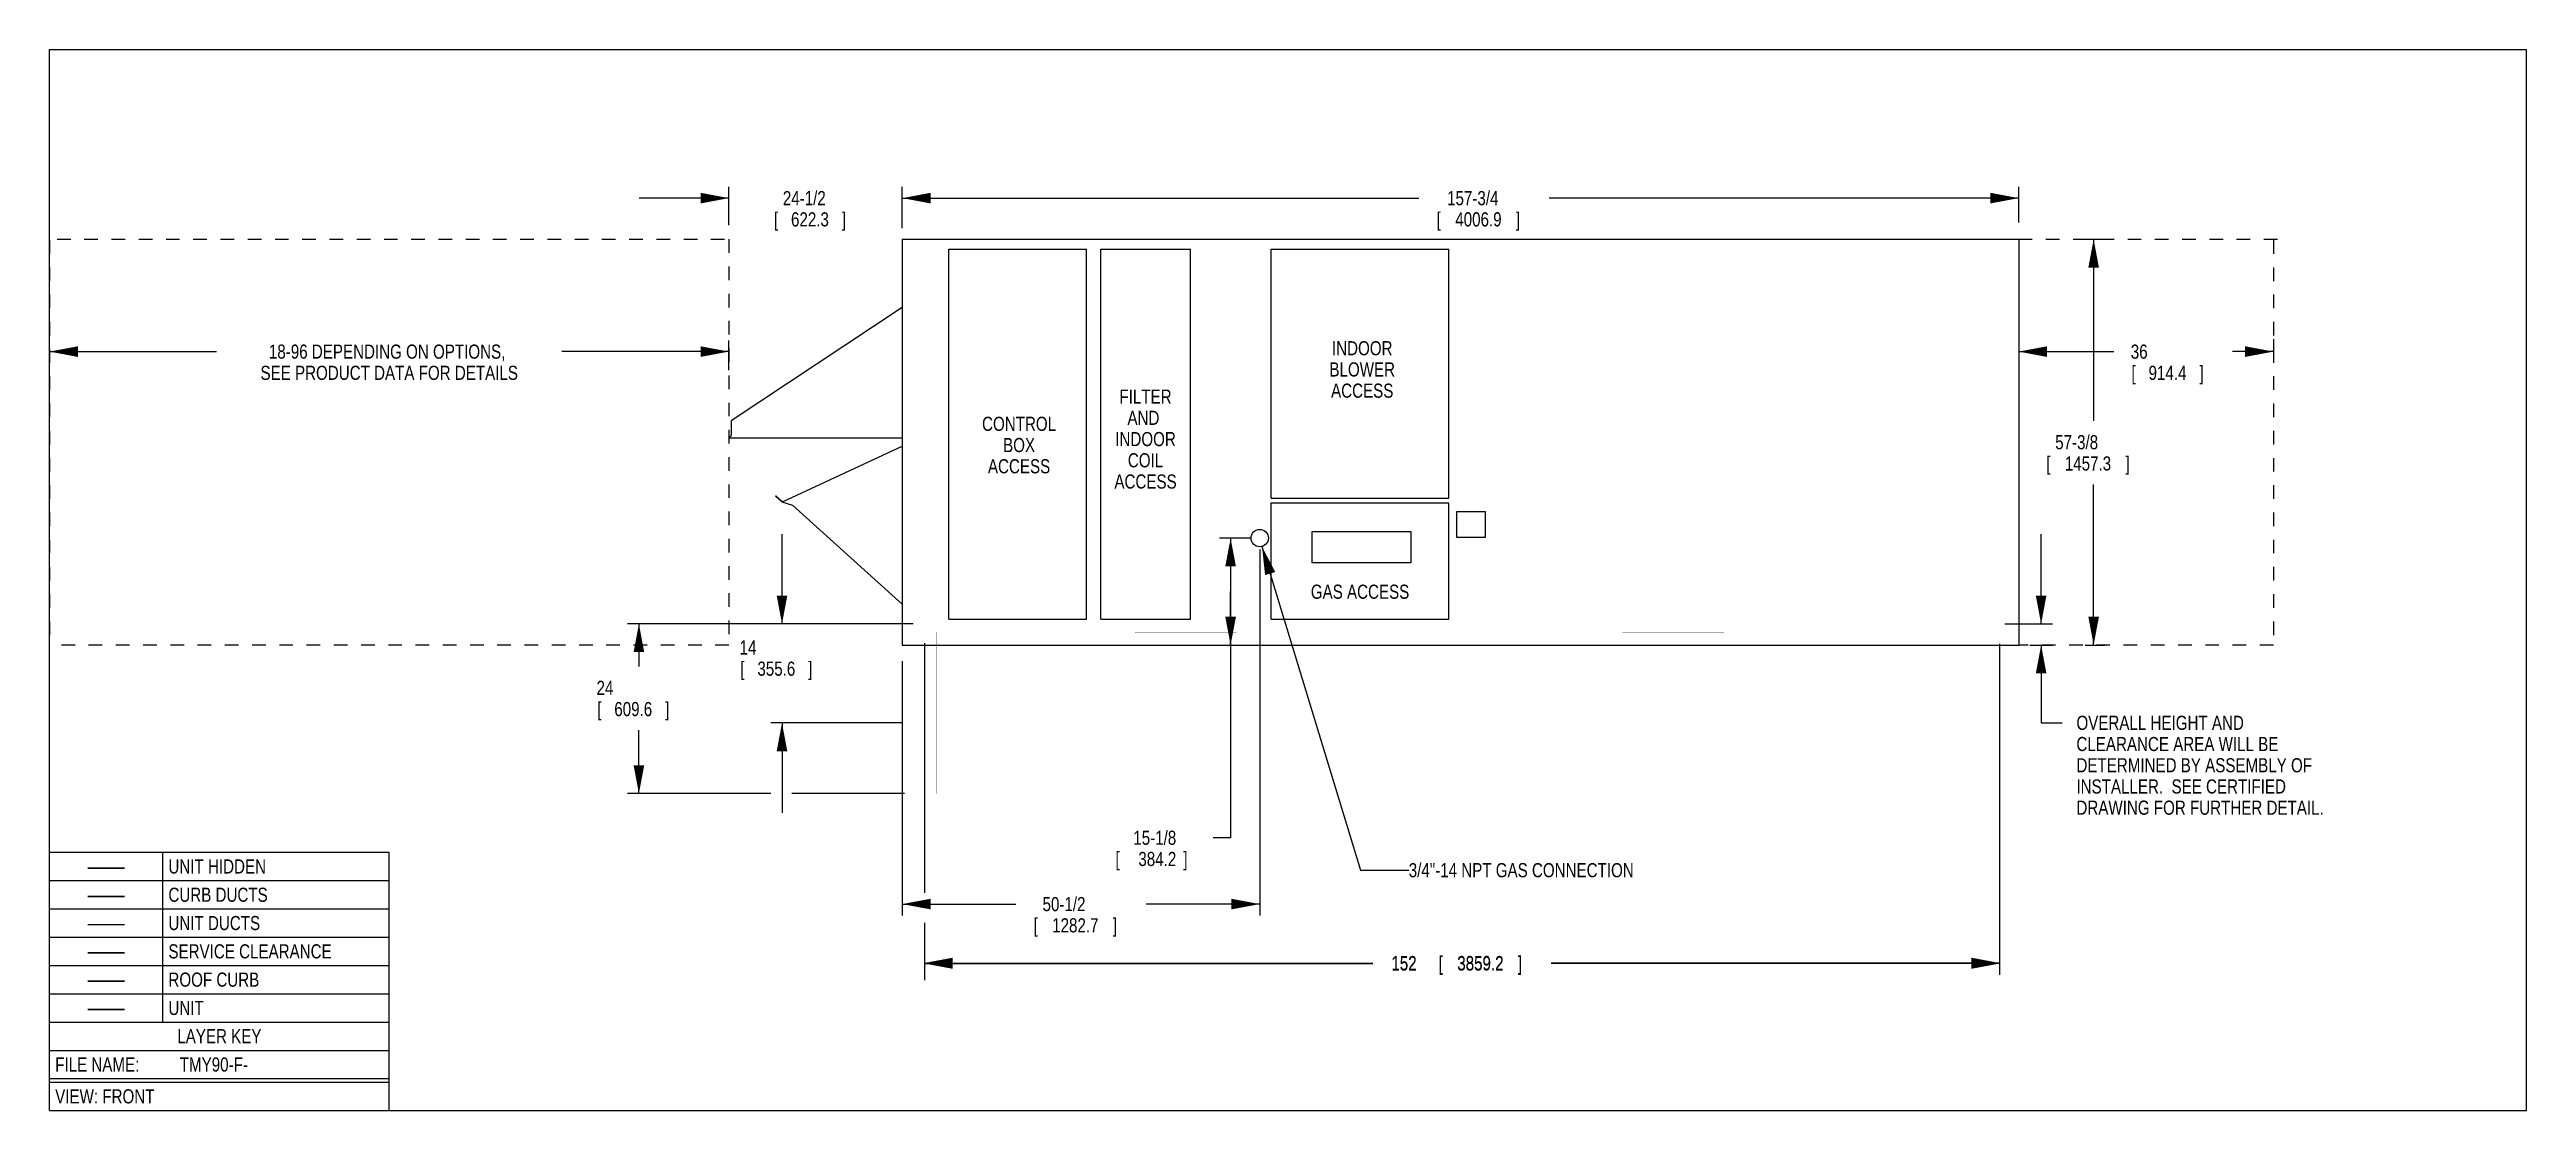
# Model space of a CAD drawing. Extents: x 0 to 350, y 0 to 150.
import ezdxf
from ezdxf.enums import TextEntityAlignment as Align

# ---------------------------------------------------------------- set-up
doc = ezdxf.new("R2010")
doc.units = 0
doc.header["$LTSCALE"] = 19.25
for name, pattern in [('DASHED', [0.2, 0.1, -0.1]), ('DOT', [0.2, 0.1, -0.1]), ('HIDDEN', [0.2, 0.1, -0.1])]:
    doc.linetypes.add(name, pattern=pattern)
doc.layers.get('0').update_dxf_attribs({"linetype": 'CONTINUOUS'})
for name, color, linetype in [('CURB-14', 6, 'CONTINUOUS'), ('CURB-14-DIM', 6, 'CONTINUOUS'), ('CURB-24', 6, 'CONTINUOUS'), ('CURB-24-DIM', 6, 'CONTINUOUS'), ('HOODS', 7, 'CONTINUOUS'), ('NOTES', 1, 'CONTINUOUS'), ('SERVCLEAR', 1, 'CONTINUOUS'), ('SERVCLRDIM', 1, 'CONTINUOUS'), ('UNIT-DIM', 7, 'CONTINUOUS'), ('UNIT-SOL', 7, 'CONTINUOUS')]:
    doc.layers.add(name, color=color, linetype=linetype)
doc.styles.get("Standard").update_dxf_attribs({"font": 'txt', "width": 0.8})
doc.styles.add('TEXTSTYLE_2', font='txt', dxfattribs={"width": 8})
doc.dimstyles.get("Standard").update_dxf_attribs({"dimtxt": 0.18, "dimasz": 0.18, "dimexe": 0.18, "dimexo": 0.0625, "dimgap": 0.09, "dimtad": 0, "dimtih": 1, "dimtoh": 1, "dimzin": 0, "dimcen": 0.09, "dimazin": 3, "dimtfac": 1, "dimtofl": 0, "dimtmove": 0, "dimatfit": 3})

# ---------------------------------------------------------------- blocks, each defined once
blk = doc.blocks.new('_FILLED')
at = {"color": 0, "linetype": 'ByBlock'}
blk.add_solid([(0, 0), (-1, 0.1875), (-1, -0.1875)], dxfattribs=at)
blk = doc.blocks.new('*D1')
at = {"layer": 'UNIT-DIM', "color": 7, "linetype": 'CONTINUOUS'}
for p, q in [((171, 79.33), (171, 27.59)), ((120.5, 63.53), (120.5, 27.59)), ((120.5, 29.18), (136.55, 29.18)), ((171, 29.18), (154.95, 29.18))]:
    blk.add_line(p, q, dxfattribs=at)
at = {"layer": 'UNIT-DIM', "color": 7, "linetype": 'CONTINUOUS', "xscale": 4, "yscale": 4, "zscale": 4, "rotation": 180}
blk.add_blockref('_FILLED', (120.5, 29.18), dxfattribs=at)
at = {"layer": 'UNIT-DIM', "color": 7, "linetype": 'CONTINUOUS', "xscale": 4, "yscale": 4, "zscale": 4}
blk.add_blockref('_FILLED', (171, 29.18), dxfattribs=at)
at = {"layer": 'UNIT-DIM', "color": 7, "linetype": 'CONTINUOUS', "width": 0.8}
for s, p in [('50-1/2', (143.35, 28.18)), ('[', (139.35, 25.18)), ('1282.7', (144.95, 25.18)), (']', (150.55, 25.18))]:
    blk.add_text(s, height=2, dxfattribs=at).set_placement(p, align=Align.CENTER)
blk = doc.blocks.new('*D2')
at = {"layer": 'UNIT-DIM', "color": 7, "linetype": 'CONTINUOUS'}
for p, q in [((169.66, 80.92), (165.3, 80.92)), ((166.89, 80.92), (166.89, 73.36)), ((166.89, 65.8), (166.89, 73.36)), ((166.89, 73.36), (166.89, 38.56)), ((165.3, 65.8), (167.99, 65.8)), ((166.89, 38.56), (164.41, 38.56))]:
    blk.add_line(p, q, dxfattribs=at)
at = {"layer": 'UNIT-DIM', "color": 7, "linetype": 'CONTINUOUS', "xscale": 4, "yscale": 4, "zscale": 4}
for p, rotation in [((166.89, 80.92), 90), ((166.89, 65.8), 270)]:
    blk.add_blockref('_FILLED', p, dxfattribs=dict(at, rotation=rotation))
at = {"layer": 'UNIT-DIM', "color": 7, "linetype": 'CONTINUOUS', "width": 0.8}
for s, p in [('15-1/8', (159.21, 37.56)), ('[', (151.21, 34.56)), ('384.2', (159.21, 34.56)), (']', (160.81, 34.56))]:
    blk.add_text(s, height=2, dxfattribs=at).set_placement(p, align=Align.RIGHT)
blk = doc.blocks.new('*D3')
at = {"layer": 'CURB-24-DIM', "color": 6, "linetype": 'CONTINUOUS'}
for p, q in [((275.56, 65.96), (275.56, 19.26)), ((123.62, 22.43), (123.62, 18.42)), ((123.62, 20.85), (186.99, 20.85)), ((275.56, 20.85), (212.19, 20.85))]:
    blk.add_line(p, q, dxfattribs=at)
at = {"layer": 'CURB-24-DIM', "color": 6, "linetype": 'CONTINUOUS', "xscale": 4, "yscale": 4, "zscale": 4, "rotation": 180}
blk.add_blockref('_FILLED', (123.62, 20.85), dxfattribs=at)
at = {"layer": 'CURB-24-DIM', "color": 6, "linetype": 'CONTINUOUS', "xscale": 4, "yscale": 4, "zscale": 4}
blk.add_blockref('_FILLED', (275.56, 20.85), dxfattribs=at)
at = {"layer": 'CURB-24-DIM', "color": 6, "linetype": 'CONTINUOUS', "width": 0.8}
for s, p in [('152', (191.39, 19.85)), ('[', (196.59, 19.85)), ('3859.2', (202.19, 19.85)), (']', (207.79, 19.85))]:
    blk.add_text(s, height=2, dxfattribs=at).set_placement(p, align=Align.CENTER)
blk = doc.blocks.new('*D4')
at = {"layer": 'UNIT-DIM', "color": 7, "linetype": 'CONTINUOUS'}
for p, q in [((120.5, 124.74), (120.5, 130.57)), ((278.25, 125.52), (278.25, 130.57)), ((120.5, 128.99), (193.51, 128.99)), ((278.25, 128.99), (211.91, 128.99))]:
    blk.add_line(p, q, dxfattribs=at)
at = {"layer": 'UNIT-DIM', "color": 7, "linetype": 'CONTINUOUS', "xscale": 4, "yscale": 4, "zscale": 4, "rotation": 180}
blk.add_blockref('_FILLED', (120.5, 128.99), dxfattribs=at)
at = {"layer": 'UNIT-DIM', "color": 7, "linetype": 'CONTINUOUS', "xscale": 4, "yscale": 4, "zscale": 4}
blk.add_blockref('_FILLED', (278.25, 128.99), dxfattribs=at)
at = {"layer": 'UNIT-DIM', "color": 7, "linetype": 'CONTINUOUS', "width": 0.8}
for s, p in [('157-3/4', (201.11, 127.99)), ('[', (196.31, 124.99)), ('4006.9', (201.91, 124.99)), (']', (207.51, 124.99))]:
    blk.add_text(s, height=2, dxfattribs=at).set_placement(p, align=Align.CENTER)
blk = doc.blocks.new('*D5')
at = {"layer": 'UNIT-DIM', "color": 7, "linetype": 'CONTINUOUS'}
for p, q in [((287.26, 123.17), (290.53, 123.17)), ((288.84, 123.17), (288.84, 97.48)), ((288.84, 65.8), (288.84, 88.48)), ((287.62, 65.8), (290.43, 65.8))]:
    blk.add_line(p, q, dxfattribs=at)
at = {"layer": 'UNIT-DIM', "color": 7, "linetype": 'CONTINUOUS', "xscale": 4, "yscale": 4, "zscale": 4}
for p, rotation in [((288.84, 123.17), 90), ((288.84, 65.8), 270)]:
    blk.add_blockref('_FILLED', p, dxfattribs=dict(at, rotation=rotation))
at = {"layer": 'UNIT-DIM', "color": 7, "linetype": 'CONTINUOUS', "width": 0.8}
for s, p in [('57-3/8', (286.44, 93.48)), ('[', (282.44, 90.48)), ('1457.3', (288.04, 90.48)), (']', (293.64, 90.48))]:
    blk.add_text(s, height=2, dxfattribs=at).set_placement(p, align=Align.CENTER)
blk = doc.blocks.new('*D6')
at = {"layer": 'CURB-24-DIM', "color": 6, "linetype": 'CONTINUOUS'}
for p, q in [((122.04, 68.8), (81.69, 68.8)), ((83.28, 68.8), (83.28, 62.75)), ((83.28, 44.8), (83.28, 53.75)), ((101.93, 44.8), (81.69, 44.8)), ((120.79, 44.8), (104.91, 44.8))]:
    blk.add_line(p, q, dxfattribs=at)
at = {"layer": 'CURB-24-DIM', "color": 6, "linetype": 'CONTINUOUS', "xscale": 4, "yscale": 4, "zscale": 4}
for p, rotation in [((83.28, 68.8), 90), ((83.28, 44.8), 270)]:
    blk.add_blockref('_FILLED', p, dxfattribs=dict(at, rotation=rotation))
at = {"layer": 'CURB-24-DIM', "color": 6, "linetype": 'CONTINUOUS', "width": 0.8}
for s, p in [('24', (78.48, 58.75)), ('[', (77.68, 55.75)), ('609.6', (82.48, 55.75)), (']', (87.28, 55.75))]:
    blk.add_text(s, height=2, dxfattribs=at).set_placement(p, align=Align.CENTER)
blk = doc.blocks.new('*D7')
at = {"layer": 'SERVCLRDIM', "color": 1, "linetype": 'CONTINUOUS'}
for p, q in [((96, 106.29), (96, 108.88)), ((0, 107.29), (23.6, 107.29)), ((96, 107.29), (72.4, 107.29)), ((96, 104.67), (96, 106.29))]:
    blk.add_line(p, q, dxfattribs=at)
at = {"layer": 'SERVCLRDIM', "color": 1, "linetype": 'CONTINUOUS', "xscale": 4, "yscale": 4, "zscale": 4, "rotation": 180}
blk.add_blockref('_FILLED', (0, 107.29), dxfattribs=at)
at = {"layer": 'SERVCLRDIM', "color": 1, "linetype": 'CONTINUOUS', "xscale": 4, "yscale": 4, "zscale": 4}
blk.add_blockref('_FILLED', (96, 107.29), dxfattribs=at)
at = {"layer": 'SERVCLRDIM', "color": 1, "linetype": 'CONTINUOUS', "width": 0.8}
for s, p in [('SEE PRODUCT DATA FOR DETAILS', (48, 103.29)), ('18-96 DEPENDING ON OPTIONS, ', (48, 106.29))]:
    blk.add_text(s, height=2, dxfattribs=at).set_placement(p, align=Align.CENTER)
blk = doc.blocks.new('*D8')
at = {"layer": 'SERVCLRDIM', "color": 1, "linetype": 'CONTINUOUS'}
for p, q in [((278.25, 108.67), (278.25, 105.7)), ((314.25, 109.04), (314.25, 105.7)), ((278.25, 107.29), (291.68, 107.29)), ((314.25, 107.29), (308.48, 107.29))]:
    blk.add_line(p, q, dxfattribs=at)
at = {"layer": 'SERVCLRDIM', "color": 1, "linetype": 'CONTINUOUS', "xscale": 4, "yscale": 4, "zscale": 4, "rotation": 180}
blk.add_blockref('_FILLED', (278.25, 107.29), dxfattribs=at)
at = {"layer": 'SERVCLRDIM', "color": 1, "linetype": 'CONTINUOUS', "xscale": 4, "yscale": 4, "zscale": 4}
blk.add_blockref('_FILLED', (314.25, 107.29), dxfattribs=at)
at = {"layer": 'SERVCLRDIM', "color": 1, "linetype": 'CONTINUOUS', "width": 0.8}
for s, p in [('36', (295.28, 106.29)), ('[', (294.48, 103.29)), ('914.4', (299.28, 103.29)), (']', (304.08, 103.29))]:
    blk.add_text(s, height=2, dxfattribs=at).set_placement(p, align=Align.CENTER)
blk = doc.blocks.new('*D9')
at = {"layer": 'CURB-14-DIM', "color": 6, "linetype": 'CONTINUOUS'}
for p, q in [((123.62, 66.06), (123.62, 30.75)), ((275.56, 65.96), (275.56, 19.2)), ((123.62, 26.54), (123.62, 19.2)), ((123.62, 20.78), (186.99, 20.78)), ((275.56, 20.78), (212.19, 20.78))]:
    blk.add_line(p, q, dxfattribs=at)
at = {"layer": 'CURB-14-DIM', "color": 6, "linetype": 'CONTINUOUS', "xscale": 4, "yscale": 4, "zscale": 4, "rotation": 180}
blk.add_blockref('_FILLED', (123.62, 20.78), dxfattribs=at)
at = {"layer": 'CURB-14-DIM', "color": 6, "linetype": 'CONTINUOUS', "xscale": 4, "yscale": 4, "zscale": 4}
blk.add_blockref('_FILLED', (275.56, 20.78), dxfattribs=at)
at = {"layer": 'CURB-14-DIM', "color": 6, "linetype": 'CONTINUOUS', "width": 0.8}
for s, p in [('152', (191.39, 19.78)), ('[', (196.59, 19.78)), ('3859.2', (202.19, 19.78)), (']', (207.79, 19.78))]:
    blk.add_text(s, height=2, dxfattribs=at).set_placement(p, align=Align.CENTER)
blk = doc.blocks.new('*D10')
at = {"layer": 'CURB-14-DIM', "color": 6, "linetype": 'CONTINUOUS'}
for p, q in [((103.5, 68.8), (103.5, 81.5)), ((122.04, 68.8), (101.91, 68.8)), ((120.38, 54.8), (101.91, 54.8)), ((103.5, 54.8), (103.5, 42.1))]:
    blk.add_line(p, q, dxfattribs=at)
at = {"layer": 'CURB-14-DIM', "color": 6, "linetype": 'CONTINUOUS', "xscale": 4, "yscale": 4, "zscale": 4}
for p, rotation in [((103.5, 68.8), 270), ((103.5, 54.8), 90)]:
    blk.add_blockref('_FILLED', p, dxfattribs=dict(at, rotation=rotation))
at = {"layer": 'CURB-14-DIM', "color": 6, "linetype": 'CONTINUOUS', "width": 0.8}
for s, p in [('14', (98.7, 64.46)), ('[', (97.9, 61.46)), ('355.6', (102.7, 61.46)), (']', (107.5, 61.46))]:
    blk.add_text(s, height=2, dxfattribs=at).set_placement(p, align=Align.CENTER)
blk = doc.blocks.new('*D11')
at = {"layer": 'SERVCLRDIM', "color": 1, "linetype": 'CONTINUOUS'}
for p, q in [((281.42, 68.8), (281.42, 81.5)), ((276.27, 68.8), (283.01, 68.8)), ((279.84, 65.8), (283.01, 65.8)), ((281.42, 65.8), (281.42, 54.81)), ((281.42, 54.81), (284.41, 54.81))]:
    blk.add_line(p, q, dxfattribs=at)
at = {"layer": 'SERVCLRDIM', "color": 1, "linetype": 'CONTINUOUS', "xscale": 4, "yscale": 4, "zscale": 4}
for p, rotation in [((281.42, 68.8), 270), ((281.42, 65.8), 90)]:
    blk.add_blockref('_FILLED', p, dxfattribs=dict(at, rotation=rotation))
at = {"layer": 'SERVCLRDIM', "color": 1, "linetype": 'CONTINUOUS', "width": 0.8}
for s, p in [('OVERALL HEIGHT AND ', (286.41, 53.81)), ('CLEARANCE AREA WILL BE ', (286.41, 50.81)), ('DETERMINED BY ASSEMBLY OF ', (286.41, 47.81)), ('INSTALLER.  SEE CERTIFIED ', (286.41, 44.81)), ('DRAWING FOR FURTHER DETAIL.', (286.41, 41.81))]:
    blk.add_text(s, height=2, dxfattribs=at).set_placement(p)
blk = doc.blocks.new('*D12')
at = {"layer": 'UNIT-DIM', "color": 7, "linetype": 'CONTINUOUS'}
for p, q in [((96, 125.17), (96, 130.57)), ((120.5, 124.76), (120.5, 130.57)), ((96, 128.99), (83.3, 128.99)), ((120.5, 128.99), (133.2, 128.99))]:
    blk.add_line(p, q, dxfattribs=at)
at = {"layer": 'UNIT-DIM', "color": 7, "linetype": 'CONTINUOUS', "xscale": 4, "yscale": 4, "zscale": 4}
blk.add_blockref('_FILLED', (96, 128.99), dxfattribs=at)
at = {"layer": 'UNIT-DIM', "color": 7, "linetype": 'CONTINUOUS', "xscale": 4, "yscale": 4, "zscale": 4, "rotation": 180}
blk.add_blockref('_FILLED', (120.5, 128.99), dxfattribs=at)
at = {"layer": 'UNIT-DIM', "color": 7, "linetype": 'CONTINUOUS', "width": 0.8}
for s, p in [('24-1/2', (106.65, 127.99)), ('[', (102.65, 124.99)), ('622.3', (107.45, 124.99)), (']', (112.25, 124.99))]:
    blk.add_text(s, height=2, dxfattribs=at).set_placement(p, align=Align.CENTER)

msp = doc.modelspace()

# ---------------------------------------------------------------- linework, layer by layer
at = {"color": 7, "linetype": 'CONTINUOUS'}
for p, q in [((0, 0), (0, 150)), ((0, 150), (350, 150)), ((350, 0), (350, 150)), ((0, 0), (350, 0))]:
    msp.add_line(p, q, dxfattribs=at)
at = {"layer": 'CURB-14', "color": 6, "linetype": 'DOT', "const_width": 0.00984}
for points in [[(123.625, 67.65), (123.625, 68.796)], [(123.625, 68.796), (275.562, 68.796)], [(275.562, 67.546), (123.625, 67.65)], [(125.375, 65.796), (125.375, 67.649)], [(273.812, 65.796), (273.812, 67.649)], [(275.562, 68.796), (275.562, 67.546)]]:
    msp.add_lwpolyline(points, dxfattribs=at)
at = {"layer": 'CURB-14', "color": 6, "linetype": 'CONTINUOUS'}
for points, const_width in [([(125.375, 65.796), (125.375, 54.796)], 0.0118), ([(273.812, 65.796), (273.812, 54.796)], 0.0118), ([(122.375, 54.796), (276.812, 54.796)], 0.00984)]:
    msp.add_lwpolyline(points, dxfattribs=dict(at, const_width=const_width))
at = {"layer": 'CURB-24', "color": 6, "linetype": 'DOT', "const_width": 0.00984}
for points in [[(123.625, 67.65), (123.625, 68.796)], [(123.625, 68.796), (275.562, 68.796)], [(275.562, 67.546), (123.625, 67.65)], [(125.375, 65.796), (125.375, 67.649)], [(273.812, 65.796), (273.812, 67.649)], [(275.562, 68.796), (275.562, 67.546)]]:
    msp.add_lwpolyline(points, dxfattribs=at)
at = {"layer": 'CURB-24', "color": 6, "linetype": 'CONTINUOUS'}
for points, const_width in [([(125.375, 65.796), (125.375, 44.798)], 0.0118), ([(273.812, 65.796), (273.812, 44.798)], 0.0118), ([(122.375, 44.798), (276.812, 44.798)], 0.00984)]:
    msp.add_lwpolyline(points, dxfattribs=dict(at, const_width=const_width))
at = {"layer": 'HOODS', "color": 7, "linetype": 'CONTINUOUS'}
for p, q in [((120.5, 113.542), (96.298, 97.486)), ((96, 95.134), (96.298, 95.432)), ((96, 95.134), (96.024, 95.11)), ((96.024, 95.11), (120.5, 95.11)), ((96.298, 97.486), (96.298, 95.432)), ((103.563, 86.045), (120.5, 93.943)), ((102.604, 86.845), (102.636, 86.88)), ((103.498, 86.04), (102.604, 86.845)), ((103.563, 86.045), (102.636, 86.88)), ((103.498, 86.04), (104.975, 85.573)), ((104.975, 85.573), (120.5, 71.594))]:
    msp.add_line(p, q, dxfattribs=at)
at = {"layer": 'NOTES', "color": 1, "linetype": 'CONTINUOUS'}
for p, q in [((171.319, 79.738), (185.253, 33.974)), ((0, 0), (0, 36.5)), ((0, 36.5), (48, 36.5)), ((16, 12.5), (16, 36.5)), ((48, 0), (48, 36.5)), ((0, 32.5), (48, 32.5)), ((185.253, 33.974), (192.064, 33.974)), ((0, 28.5), (48, 28.5)), ((0, 24.5), (48, 24.5)), ((0, 20.5), (48, 20.5)), ((0, 16.5), (48, 16.5)), ((0, 12.5), (48, 12.5)), ((0, 8.5), (48, 8.5)), ((0, 4.5), (48, 4.5)), ((0, 4), (48, 4)), ((0, 0), (48, 0))]:
    msp.add_line(p, q, dxfattribs=at)
msp.add_solid([(173.201, 76.13), (171.319, 79.738), (171.766, 75.693)], dxfattribs=at)
at = {"layer": 'SERVCLEAR', "color": 1, "linetype": 'DASHED'}
for p, q in [((0, 123.046), (0, 65.796)), ((1.062, 123.171), (96, 123.171)), ((96, 123.171), (96, 65.796)), ((278.25, 123.171), (315, 123.171)), ((278.25, 123.171), (278.25, 65.796)), ((314.25, 123.046), (314.25, 65.796)), ((96, 65.796), (0, 65.796)), ((314.25, 65.796), (278.25, 65.796))]:
    msp.add_line(p, q, dxfattribs=at)
at = {"layer": 'UNIT-SOL', "color": 7, "linetype": 'CONTINUOUS'}
for p, q in [((120.5, 123.171), (120.5, 65.796)), ((120.5, 123.171), (278.25, 123.171)), ((278.25, 123.171), (278.25, 65.796)), ((127.075, 69.476), (127.075, 121.795)), ((127.075, 121.795), (146.539, 121.795)), ((146.539, 69.476), (146.539, 121.795)), ((148.565, 69.476), (148.565, 121.795)), ((148.565, 121.795), (161.24, 121.795)), ((161.24, 69.476), (161.24, 121.795)), ((172.603, 86.546), (172.603, 121.795)), ((172.603, 121.795), (197.748, 121.795)), ((197.748, 86.546), (197.748, 121.795)), ((172.603, 86.546), (197.748, 86.546)), ((172.603, 69.476), (172.603, 85.889)), ((172.603, 85.889), (197.748, 85.889)), ((197.748, 69.476), (197.748, 85.889)), ((202.886, 84.655), (198.824, 84.655)), ((198.824, 84.655), (198.824, 81.053)), ((202.886, 81.053), (202.886, 84.655)), ((178.411, 77.448), (178.411, 81.844)), ((178.411, 81.844), (192.346, 81.844)), ((192.346, 81.844), (192.346, 77.448)), ((198.824, 81.053), (202.886, 81.053)), ((192.346, 77.448), (178.411, 77.448)), ((127.075, 69.476), (146.539, 69.476)), ((148.565, 69.476), (161.24, 69.476)), ((172.603, 69.476), (197.748, 69.476)), ((120.5, 65.796), (278.25, 65.796))]:
    msp.add_line(p, q, dxfattribs=at)
msp.add_circle((171, 80.921), 1.226, dxfattribs=at)

# ---------------------------------------------------------------- texts
at = {"layer": 'NOTES', "color": 1, "linetype": 'CONTINUOUS', "width": 0.8}
for s, p in [('INDOOR', (185.489, 106.769)), ('BLOWER', (185.489, 103.769)), ('FILTER', (154.869, 99.923)), ('ACCESS', (185.489, 100.769)), ('CONTROL', (136.999, 96.08)), ('AND ', (154.869, 96.923)), ('BOX', (136.999, 93.08)), ('INDOOR', (154.869, 93.923)), ('ACCESS', (136.999, 90.08)), ('COIL', (154.869, 90.923)), ('ACCESS', (154.869, 87.923)), ('GAS ACCESS', (185.18, 72.344)), ('LAYER KEY', (24, 9.5))]:
    msp.add_text(s, height=2, dxfattribs=at).set_placement(p, align=Align.CENTER)
for s, p in [('UNIT HIDDEN', (16.8, 33.5)), ('3/4"-14 NPT GAS CONNECTION ', (192.064, 32.974)), ('CURB DUCTS', (16.8, 29.5)), ('UNIT DUCTS', (16.8, 25.5)), ('SERVICE CLEARANCE', (16.8, 21.5)), ('ROOF CURB', (16.8, 17.5)), ('UNIT', (16.8, 13.5)), ('FILE NAME: ', (0.8, 5.5)), ('TMY90-F-', (18.4, 5.5)), ('VIEW: FRONT', (0.8, 1))]:
    msp.add_text(s, height=2, dxfattribs=at).set_placement(p)
at = {"layer": 'NOTES', "color": 8, "linetype": 'HIDDEN', "style": 'TEXTSTYLE_2', "width": 8}
msp.add_text('-', height=2, dxfattribs=at).set_placement((8, 33.5), align=Align.CENTER)
at = {"layer": 'NOTES', "color": 5, "linetype": 'CONTINUOUS', "style": 'TEXTSTYLE_2', "width": 8}
msp.add_text('-', height=2, dxfattribs=at).set_placement((8, 29.5), align=Align.CENTER)
at = {"layer": 'NOTES', "color": 2, "linetype": 'CONTINUOUS', "style": 'TEXTSTYLE_2', "width": 8}
msp.add_text('-', height=2, dxfattribs=at).set_placement((8, 25.5), align=Align.CENTER)
at = {"layer": 'NOTES', "color": 1, "linetype": 'CONTINUOUS', "style": 'TEXTSTYLE_2', "width": 8}
msp.add_text('-', height=2, dxfattribs=at).set_placement((8, 21.5), align=Align.CENTER)
at = {"layer": 'NOTES', "color": 6, "linetype": 'CONTINUOUS', "style": 'TEXTSTYLE_2', "width": 8}
msp.add_text('-', height=2, dxfattribs=at).set_placement((8, 17.5), align=Align.CENTER)
at = {"layer": 'NOTES', "color": 7, "linetype": 'CONTINUOUS', "style": 'TEXTSTYLE_2', "width": 8}
msp.add_text('-', height=2, dxfattribs=at).set_placement((8, 13.5), align=Align.CENTER)

# ---------------------------------------------------------------- dimensions: what is measured, and where the dimension line sits
at = {"layer": 'CURB-14-DIM', "color": 6, "linetype": 'CONTINUOUS'}
dim = msp.add_linear_dim(base=(103.496, 54.796), p1=(123.625, 68.796), p2=(121.968, 54.796), angle=270, dimstyle='Standard', dxfattribs=at)
dim.commit()
dim.dimension.update_dxf_attribs({"geometry": '*D10', "text_midpoint": (102.696, 63.956), "dimtype": 128})
dim = msp.add_linear_dim(base=(275.562, 20.783), p1=(123.625, 67.65), p2=(275.562, 67.546), dimstyle='Standard', dxfattribs=at)
dim.commit()
dim.dimension.update_dxf_attribs({"geometry": '*D9', "text_midpoint": (198.794, 20.783), "dimtype": 128})
at = {"layer": 'CURB-24-DIM', "color": 6, "linetype": 'CONTINUOUS'}
dim = msp.add_linear_dim(base=(83.282, 68.796), p1=(122.375, 44.798), p2=(123.625, 68.796), angle=90, dimstyle='Standard', dxfattribs=at)
dim.commit()
dim.dimension.update_dxf_attribs({"geometry": '*D6', "text_midpoint": (82.482, 58.253), "dimtype": 128})
dim = msp.add_linear_dim(base=(275.562, 20.847), p1=(123.625, 16.832), p2=(275.562, 67.546), dimstyle='Standard', dxfattribs=at)
dim.commit()
dim.dimension.update_dxf_attribs({"geometry": '*D3', "text_midpoint": (198.794, 20.847), "dimtype": 128})
at = {"layer": 'SERVCLRDIM', "color": 1, "linetype": 'CONTINUOUS'}
dim = msp.add_linear_dim(base=(96, 107.288), p1=(0, 65.796), p2=(96, 103.086), dimstyle='Standard', dxfattribs=at)
dim.commit()
dim.dimension.update_dxf_attribs({"geometry": '*D7', "text_midpoint": (48, 105.788), "dimtype": 128})
for base, p1, p2, angle, picture, middle in [((278.25, 107.288), (314.25, 110.627), (278.25, 104.113), 180, '*D8', (299.284, 105.788)), ((281.424, 65.796), (274.686, 68.796), (284.599, 65.796), 270, '*D11', (308.005, 48.81))]:
    dim = msp.add_linear_dim(base=base, p1=p1, p2=p2, angle=angle, dimstyle='Standard', dxfattribs=at)
    dim.commit()
    dim.dimension.update_dxf_attribs({"geometry": picture, "text_midpoint": middle, "dimtype": 128})
at = {"layer": 'UNIT-DIM', "color": 7, "linetype": 'CONTINUOUS'}
for base, p1, p2, angle, picture, middle in [((96, 128.985), (120.5, 123.171), (96, 123.582), 180, '*D12', (107.45, 127.485)), ((288.84251, 123.17116), (292.01751, 65.79624), (292.12002, 123.17116), 90, '*D5', (288.04251, 92.9837)), ((166.886518105, 80.921240023), (163.711518105, 65.796240023), (171.242697771, 80.921240023), 90, '*D2', (155.211668745, 37.058334079))]:
    dim = msp.add_linear_dim(base=base, p1=p1, p2=p2, angle=angle, dimstyle='Standard', dxfattribs=at)
    dim.commit()
    dim.dimension.update_dxf_attribs({"geometry": picture, "text_midpoint": middle, "dimtype": 128})
for base, p1, p2, picture, middle in [((278.25, 128.985), (120.5, 123.149), (278.25, 123.93), '*D4', (201.911, 127.485)), ((171, 29.175), (120.5, 65.122), (171, 80.921), '*D1', (144.95, 27.675))]:
    dim = msp.add_linear_dim(base=base, p1=p1, p2=p2, dimstyle='Standard', dxfattribs=at)
    dim.commit()
    dim.dimension.update_dxf_attribs({"geometry": picture, "text_midpoint": middle, "dimtype": 128})

doc.saveas('drawing.dxf')
